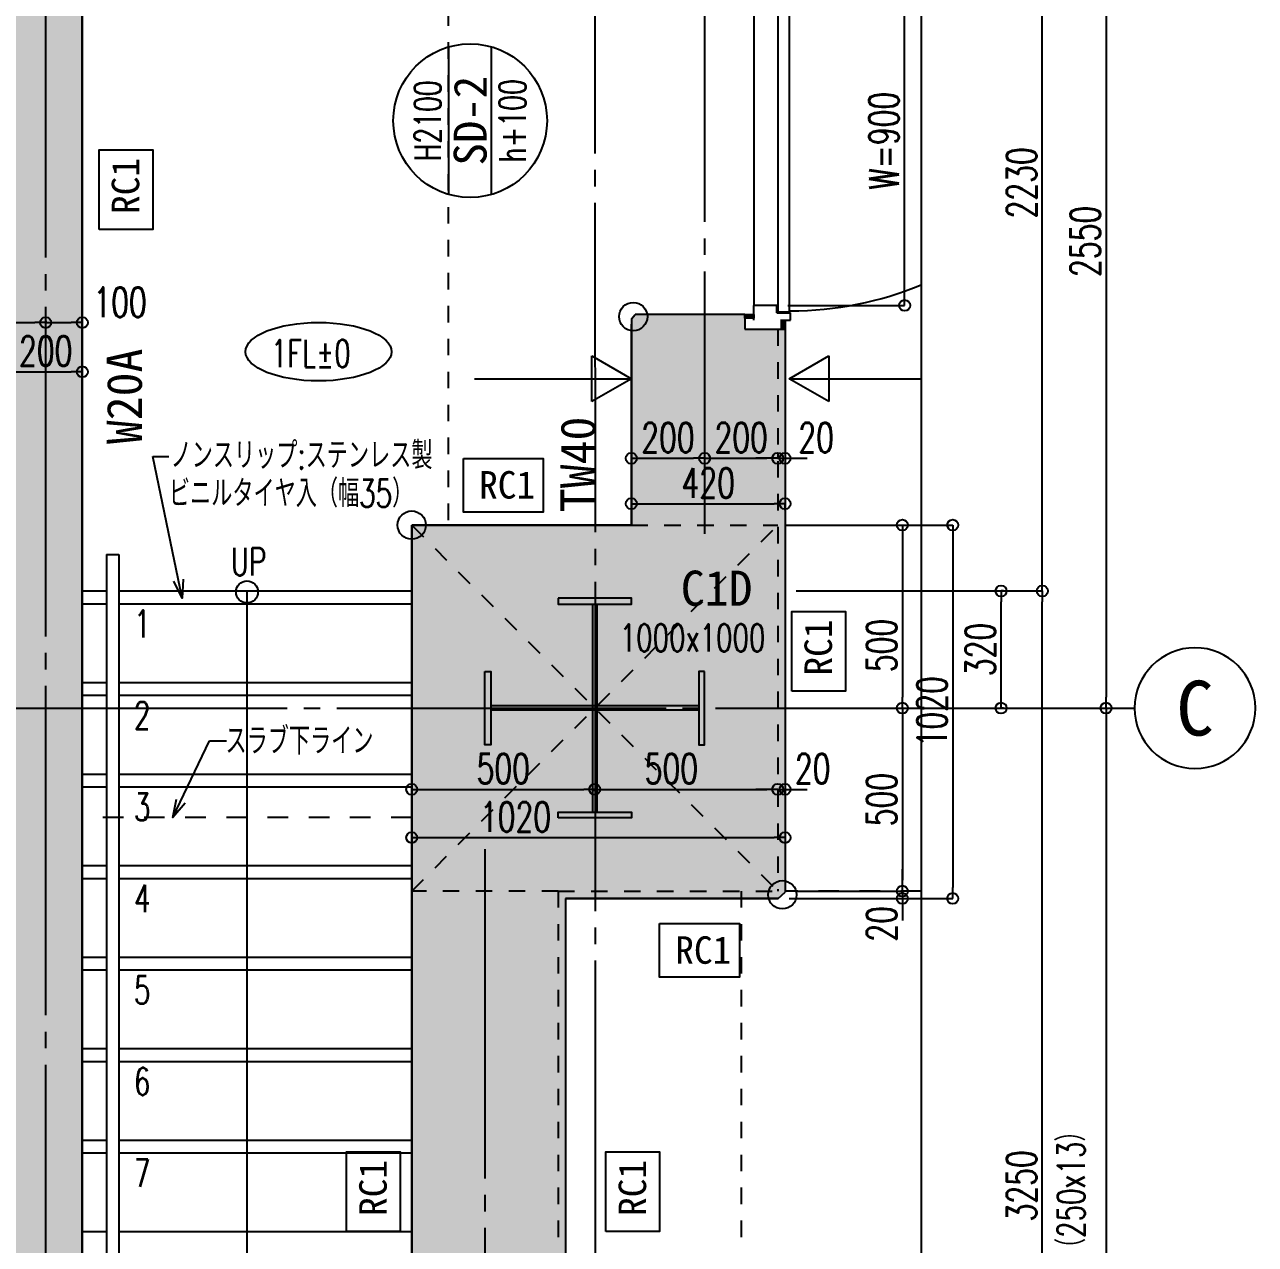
# Model space of a CAD drawing. Extents: x -229451 to 47804, y -161247 to 19812.
# Drawn here: x 5592 to 8954, y 6891 to 10223 of the extents above; entities that cross this region are included whole.
import ezdxf
from ezdxf.enums import TextEntityAlignment as Align

# ---------------------------------------------------------------- set-up
doc = ezdxf.new("R2010")
doc.units = 0
doc.header["$LTSCALE"] = 450
for name, pattern in [('CENTER2', [2.3, 2, -0.1, 0.1, -0.1]), ('HIDDEN2', [0.25, 0.125, -0.125]), ('HIDDEN3', [0.2, 0.1, -0.1])]:
    doc.linetypes.add(name, pattern=pattern)
doc.layers.get('0').update_dxf_attribs({"linetype": 'CONTINUOUS'})
doc.layers.get('DEFPOINTS').update_dxf_attribs({"linetype": 'CONTINUOUS'})
doc.layers.add('E0_図面枠B_OFF', color=255, linetype='CONTINUOUS', plot=False)
for name, color, linetype in [('E1_文字A', 3, 'CONTINUOUS'), ('E1_文字B', 2, 'CONTINUOUS'), ('E6_面取り記号', 4, 'CONTINUOUS'), ('G1_ハッチング', 251, 'CONTINUOUS'), ('H寸法', 3, 'CONTINUOUS'), ('IA_通芯', 12, 'CENTER2'), ('IB_壁芯', 2, 'CENTER2'), ('IC1_寸法', 3, 'CONTINUOUS'), ('ID1_躯体', 7, 'CONTINUOUS'), ('ID2_構造体', 8, 'HIDDEN3'), ('ID7_打放し表示', 231, 'UTILDN'), ('IE_鉄骨', 242, 'CONTINUOUS'), ('JA1_柱記号', 4, 'CONTINUOUS'), ('JA4_壁記号', 4, 'CONTINUOUS'), ('JA5_壁仕上記号', 4, 'CONTINUOUS'), ('JA6_建具記号', 4, 'CONTINUOUS'), ('JB3_床仕上げA', 200, 'CONTINUOUS'), ('JJ1_建具', 1, 'CONTINUOUS'), ('JJ2_建具枠', 3, 'CONTINUOUS'), ('JK1_家具', 1, 'CONTINUOUS'), ('JL1_金物_手摺他', 1, 'CONTINUOUS'), ('KA2_躯体見下線_梁点線', 8, 'HIDDEN3'), ('KA3_躯体見下線_点線（その他）', 122, 'HIDDEN2')]:
    doc.layers.add(name, color=color, linetype=linetype)
doc.styles.add('toda-A (0.7)', font='romans.shx', dxfattribs={"width": 0.7, "bigfont": 'extfont.shx'})
doc.styles.add('toda-G', font='MS Gothic.ttf')
doc.linetypes.add('UTILDN', pattern='A,5e-13,[130,ltypeshp.shx,S=0.45,R=0,X=0,Y=-0.45],0,-3', length=3)
doc.dimstyles.new('toda 1：30', dxfattribs={"dimscale": 30, "dimtxt": 2.7, "dimasz": 1, "dimexe": 0, "dimexo": 1, "dimgap": 0, "dimtad": 0, "dimdec": 3, "dimzin": 12, "dimdsep": 46, "dimtxsty": 'toda-A (0.7)', "dimblk": 'ORIGIN', "dimcen": 2.5, "dimclrd": 256, "dimclre": 256, "dimclrt": 7, "dimadec": 0, "dimazin": 0, "dimtfac": 1, "dimtdec": 3, "dimtix": 1, "dimtmove": 2, "dimatfit": 3, "dimldrblk": 'ORIGIN', "dimfxl": 1, "dimtvp": 0.7, "dimtolj": 1, "dimtzin": 0, "dimarcsym": 0})
doc.dimstyles.new('toda 1：50', dxfattribs={"dimscale": 50, "dimtxt": 2.7, "dimasz": 1, "dimexe": 0, "dimexo": 1.5, "dimgap": 0, "dimtad": 0, "dimdec": 3, "dimzin": 12, "dimdsep": 46, "dimtxsty": 'toda-A (0.7)', "dimblk": 'ORIGIN', "dimcen": 2.5, "dimclrd": 256, "dimclre": 256, "dimclrt": 7, "dimadec": 0, "dimazin": 0, "dimtfac": 1, "dimtdec": 3, "dimtix": 1, "dimtmove": 2, "dimatfit": 3, "dimldrblk": 'ORIGIN', "dimfxl": 1, "dimtvp": 0.7, "dimtolj": 1, "dimtzin": 0, "dimarcsym": 0})

# ---------------------------------------------------------------- blocks, each defined once
blk = doc.blocks.new('建具符号')
at = {"layer": 'JA6_建具記号'}
for p, q in [((-336.2, 97.2), (336.2, 97.2)), ((-336.2, -97.2), (336.2, -97.2))]:
    blk.add_line(p, q, dxfattribs=at)
blk.add_circle((0, 0), 350, dxfattribs=at)
at = {"layer": 'JA6_建具記号', "style": 'toda-A (0.7)', "width": 0.7}
for tag, p in [('開口高さ', (0, 192.8)), ('開口下端', (0, -192.8))]:
    blk.add_attdef(tag, text='', height=120, dxfattribs=at).set_placement(p, align=Align.MIDDLE)
at = {"layer": 'JA6_建具記号', "style": 'toda-G'}
blk.add_attdef('建具符号', text='', height=150, dxfattribs=at).set_placement((0, 0), align=Align.MIDDLE)
blk = doc.blocks.new('_Origin')
at = {"color": 0, "linetype": 'ByBlock', "lineweight": -2}
blk.add_line((0, 0), (-1, 0), dxfattribs=at)
blk.add_circle((0, 0), 0.5, dxfattribs=at)
blk = doc.blocks.new('*D62')
at = {"layer": 'DEFPOINTS', "color": 0, "transparency": 16777216}
for p in [(7669.3, 8675.9), (8371.9, 8675.9), (7337, 5425.9)]:
    blk.add_point(p, dxfattribs=at)
at = {"layer": 'H寸法', "linetype": 'CENTER2', "lineweight": -2, "transparency": 16777216}
for p, q in [((7699.3, 8675.9), (8371.9, 8675.9)), ((7367, 5425.9), (8371.9, 5425.9))]:
    blk.add_line(p, q, dxfattribs=at)
at = {"layer": 'H寸法', "lineweight": -2, "transparency": 16777216}
blk.add_line((8371.9, 5455.9), (8371.9, 8645.9), dxfattribs=at)
at = {"layer": 'H寸法', "lineweight": -2, "transparency": 16777216, "xscale": 30, "yscale": 30, "zscale": 30}
for p, rotation in [((8371.9, 8675.9), 90), ((8371.9, 5425.9), 270)]:
    blk.add_blockref('_Origin', p, dxfattribs=dict(at, rotation=rotation))
at = {"layer": 'H寸法', "color": 7, "transparency": 16777216, "insert": (8315.2, 7050.9), "char_height": 81, "attachment_point": 5, "rotation": 90, "style": 'toda-A (0.7)'}
blk.add_mtext('\\A1;3250', dxfattribs=at)
blk = doc.blocks.new('*D63')
at = {"layer": 'DEFPOINTS', "color": 0, "transparency": 16777216}
for p in [(8190.5, 10905.9), (8371.9, 10905.9), (7669.3, 8675.9)]:
    blk.add_point(p, dxfattribs=at)
at = {"layer": 'H寸法', "linetype": 'CENTER2', "lineweight": -2, "transparency": 16777216}
for p, q in [((8220.5, 10905.9), (8371.9, 10905.9)), ((7699.3, 8675.9), (8371.9, 8675.9))]:
    blk.add_line(p, q, dxfattribs=at)
at = {"layer": 'H寸法', "lineweight": -2, "transparency": 16777216}
blk.add_line((8371.9, 8705.9), (8371.9, 10875.9), dxfattribs=at)
at = {"layer": 'H寸法', "lineweight": -2, "transparency": 16777216, "xscale": 30, "yscale": 30, "zscale": 30}
for p, rotation in [((8371.9, 10905.9), 90), ((8371.9, 8675.9), 270)]:
    blk.add_blockref('_Origin', p, dxfattribs=dict(at, rotation=rotation))
at = {"layer": 'H寸法', "color": 7, "transparency": 16777216, "insert": (8315.2, 9790.9), "char_height": 81, "attachment_point": 5, "rotation": 90, "style": 'toda-A (0.7)'}
blk.add_mtext('\\A1;2230', dxfattribs=at)
blk = doc.blocks.new('*D78')
at = {"layer": 'DEFPOINTS', "color": 0, "transparency": 16777216}
for p in [(6649.3, 8114), (7149.3, 8134), (7149.3, 8099.1)]:
    blk.add_point(p, dxfattribs=at)
at = {"layer": 'H寸法', "linetype": 'CENTER2', "lineweight": -2, "transparency": 16777216}
for p, q in [((6649.3, 8144), (6649.3, 8134)), ((7149.3, 8129.1), (7149.3, 8134))]:
    blk.add_line(p, q, dxfattribs=at)
at = {"layer": 'H寸法', "lineweight": -2, "transparency": 16777216}
blk.add_line((6679.3, 8134), (7119.3, 8134), dxfattribs=at)
at = {"layer": 'H寸法', "lineweight": -2, "transparency": 16777216, "xscale": 30, "yscale": 30, "zscale": 30, "rotation": 180}
blk.add_blockref('_Origin', (6649.3, 8134), dxfattribs=at)
at = {"layer": 'H寸法', "lineweight": -2, "transparency": 16777216, "xscale": 30, "yscale": 30, "zscale": 30}
blk.add_blockref('_Origin', (7149.3, 8134), dxfattribs=at)
at = {"layer": 'H寸法', "color": 7, "transparency": 16777216, "insert": (6899.3, 8190.7), "char_height": 81, "attachment_point": 5, "style": 'toda-A (0.7)'}
blk.add_mtext('\\A1;500', dxfattribs=at)
blk = doc.blocks.new('*D79')
at = {"layer": 'DEFPOINTS', "color": 0, "transparency": 16777216}
for p in [(7649.3, 8134), (7649.3, 8104), (7149.3, 8099.1)]:
    blk.add_point(p, dxfattribs=at)
at = {"layer": 'H寸法', "linetype": 'CENTER2', "lineweight": -2, "transparency": 16777216}
for p, q in [((7149.3, 8129.1), (7149.3, 8134)), ((7649.3, 8134), (7649.3, 8134))]:
    blk.add_line(p, q, dxfattribs=at)
at = {"layer": 'H寸法', "lineweight": -2, "transparency": 16777216}
blk.add_line((7179.3, 8134), (7619.3, 8134), dxfattribs=at)
at = {"layer": 'H寸法', "lineweight": -2, "transparency": 16777216, "xscale": 30, "yscale": 30, "zscale": 30, "rotation": 180}
blk.add_blockref('_Origin', (7149.3, 8134), dxfattribs=at)
at = {"layer": 'H寸法', "lineweight": -2, "transparency": 16777216, "xscale": 30, "yscale": 30, "zscale": 30}
blk.add_blockref('_Origin', (7649.3, 8134), dxfattribs=at)
at = {"layer": 'H寸法', "color": 7, "transparency": 16777216, "insert": (7358.7, 8190.7), "char_height": 81, "attachment_point": 5, "style": 'toda-A (0.7)'}
blk.add_mtext('\\A1;500', dxfattribs=at)
blk = doc.blocks.new('*D80')
at = {"layer": 'DEFPOINTS', "color": 0, "transparency": 16777216}
for p in [(7649.3, 8104), (7669.3, 8134), (7669.3, 8092.1)]:
    blk.add_point(p, dxfattribs=at)
at = {"layer": 'H寸法', "lineweight": -2, "transparency": 16777216}
for p, q in [((7619.3, 8134), (7589.3, 8134)), ((7649.3, 8134), (7669.3, 8134)), ((7699.3, 8134), (7729.3, 8134))]:
    blk.add_line(p, q, dxfattribs=at)
at = {"layer": 'H寸法', "linetype": 'CENTER2', "lineweight": -2, "transparency": 16777216}
for p, q in [((7649.3, 8134), (7649.3, 8134)), ((7669.3, 8122.1), (7669.3, 8134))]:
    blk.add_line(p, q, dxfattribs=at)
at = {"layer": 'H寸法', "lineweight": -2, "transparency": 16777216, "xscale": 30, "yscale": 30, "zscale": 30}
blk.add_blockref('_Origin', (7649.3, 8134), dxfattribs=at)
at = {"layer": 'H寸法', "lineweight": -2, "transparency": 16777216, "xscale": 30, "yscale": 30, "zscale": 30, "rotation": 180}
blk.add_blockref('_Origin', (7669.3, 8134), dxfattribs=at)
at = {"layer": 'H寸法', "color": 7, "transparency": 16777216, "insert": (7744.7, 8190.7), "char_height": 81, "attachment_point": 5, "style": 'toda-A (0.7)'}
blk.add_mtext('\\A1;20', dxfattribs=at)
blk = doc.blocks.new('*D81')
at = {"layer": 'DEFPOINTS', "color": 0, "transparency": 16777216}
for p in [(7669.3, 8002.2), (6649.3, 7999.3), (7669.3, 7999.3)]:
    blk.add_point(p, dxfattribs=at)
at = {"layer": 'H寸法', "linetype": 'CENTER2', "lineweight": -2, "transparency": 16777216}
for p, q in [((6649.3, 8029.3), (6649.3, 8002.2)), ((7669.3, 8029.3), (7669.3, 8002.2))]:
    blk.add_line(p, q, dxfattribs=at)
at = {"layer": 'H寸法', "lineweight": -2, "transparency": 16777216}
blk.add_line((6679.3, 8002.2), (7639.3, 8002.2), dxfattribs=at)
at = {"layer": 'H寸法', "lineweight": -2, "transparency": 16777216, "xscale": 30, "yscale": 30, "zscale": 30, "rotation": 180}
blk.add_blockref('_Origin', (6649.3, 8002.2), dxfattribs=at)
at = {"layer": 'H寸法', "lineweight": -2, "transparency": 16777216, "xscale": 30, "yscale": 30, "zscale": 30}
blk.add_blockref('_Origin', (7669.3, 8002.2), dxfattribs=at)
at = {"layer": 'H寸法', "color": 7, "transparency": 16777216, "insert": (6932.8, 8058.9), "char_height": 81, "attachment_point": 5, "style": 'toda-A (0.7)'}
blk.add_mtext('\\A1;1020', dxfattribs=at)
blk = doc.blocks.new('*D88')
at = {"layer": 'DEFPOINTS', "color": 0, "transparency": 16777216}
for p in [(7669.3, 8914.4), (7249.3, 8866.4), (7669.3, 8866.4)]:
    blk.add_point(p, dxfattribs=at)
at = {"layer": 'H寸法', "linetype": 'CENTER2', "lineweight": -2, "transparency": 16777216}
for p, q in [((7249.3, 8896.4), (7249.3, 8914.4)), ((7669.3, 8896.4), (7669.3, 8914.4))]:
    blk.add_line(p, q, dxfattribs=at)
at = {"layer": 'H寸法', "lineweight": -2, "transparency": 16777216}
blk.add_line((7279.3, 8914.4), (7639.3, 8914.4), dxfattribs=at)
at = {"layer": 'H寸法', "lineweight": -2, "transparency": 16777216, "xscale": 30, "yscale": 30, "zscale": 30, "rotation": 180}
blk.add_blockref('_Origin', (7249.3, 8914.4), dxfattribs=at)
at = {"layer": 'H寸法', "lineweight": -2, "transparency": 16777216, "xscale": 30, "yscale": 30, "zscale": 30}
blk.add_blockref('_Origin', (7669.3, 8914.4), dxfattribs=at)
at = {"layer": 'H寸法', "color": 7, "transparency": 16777216, "insert": (7459.3, 8971.1), "char_height": 81, "attachment_point": 5, "style": 'toda-A (0.7)'}
blk.add_mtext('\\A1;420', dxfattribs=at)
blk = doc.blocks.new('*D89')
at = {"layer": 'DEFPOINTS', "color": 0, "transparency": 16777216}
for p in [(7249.3, 9019.5), (7449.3, 9038.4), (7449.3, 9019.5)]:
    blk.add_point(p, dxfattribs=at)
at = {"layer": 'H寸法', "linetype": 'CENTER2', "lineweight": -2, "transparency": 16777216}
for p, q in [((7249.3, 9049.5), (7249.3, 9038.4)), ((7449.3, 9049.5), (7449.3, 9038.4))]:
    blk.add_line(p, q, dxfattribs=at)
at = {"layer": 'H寸法', "lineweight": -2, "transparency": 16777216}
blk.add_line((7279.3, 9038.4), (7419.3, 9038.4), dxfattribs=at)
at = {"layer": 'H寸法', "lineweight": -2, "transparency": 16777216, "xscale": 30, "yscale": 30, "zscale": 30, "rotation": 180}
blk.add_blockref('_Origin', (7249.3, 9038.4), dxfattribs=at)
at = {"layer": 'H寸法', "lineweight": -2, "transparency": 16777216, "xscale": 30, "yscale": 30, "zscale": 30}
blk.add_blockref('_Origin', (7449.3, 9038.4), dxfattribs=at)
at = {"layer": 'H寸法', "color": 7, "transparency": 16777216, "insert": (7349.3, 9095.1), "char_height": 81, "attachment_point": 5, "style": 'toda-A (0.7)'}
blk.add_mtext('\\A1;200', dxfattribs=at)
blk = doc.blocks.new('*D90')
at = {"layer": 'DEFPOINTS', "color": 0, "transparency": 16777216}
for p in [(7449.3, 9019.5), (7649.3, 9038.4), (7649.3, 9019.5)]:
    blk.add_point(p, dxfattribs=at)
at = {"layer": 'H寸法', "linetype": 'CENTER2', "lineweight": -2, "transparency": 16777216}
for p, q in [((7449.3, 9049.5), (7449.3, 9038.4)), ((7649.3, 9049.5), (7649.3, 9038.4))]:
    blk.add_line(p, q, dxfattribs=at)
at = {"layer": 'H寸法', "lineweight": -2, "transparency": 16777216}
blk.add_line((7479.3, 9038.4), (7619.3, 9038.4), dxfattribs=at)
at = {"layer": 'H寸法', "lineweight": -2, "transparency": 16777216, "xscale": 30, "yscale": 30, "zscale": 30, "rotation": 180}
blk.add_blockref('_Origin', (7449.3, 9038.4), dxfattribs=at)
at = {"layer": 'H寸法', "lineweight": -2, "transparency": 16777216, "xscale": 30, "yscale": 30, "zscale": 30}
blk.add_blockref('_Origin', (7649.3, 9038.4), dxfattribs=at)
at = {"layer": 'H寸法', "color": 7, "transparency": 16777216, "insert": (7549.3, 9095.1), "char_height": 81, "attachment_point": 5, "style": 'toda-A (0.7)'}
blk.add_mtext('\\A1;200', dxfattribs=at)
blk = doc.blocks.new('*D91')
at = {"layer": 'DEFPOINTS', "color": 0, "transparency": 16777216}
for p in [(7649.3, 9019.5), (7669.3, 9038.4), (7669.3, 9019.5)]:
    blk.add_point(p, dxfattribs=at)
at = {"layer": 'H寸法', "linetype": 'CENTER2', "lineweight": -2, "transparency": 16777216}
for p, q in [((7649.3, 9049.5), (7649.3, 9038.4)), ((7669.3, 9049.5), (7669.3, 9038.4))]:
    blk.add_line(p, q, dxfattribs=at)
at = {"layer": 'H寸法', "lineweight": -2, "transparency": 16777216}
for p, q in [((7619.3, 9038.4), (7589.3, 9038.4)), ((7649.3, 9038.4), (7669.3, 9038.4)), ((7699.3, 9038.4), (7729.3, 9038.4))]:
    blk.add_line(p, q, dxfattribs=at)
at = {"layer": 'H寸法', "lineweight": -2, "transparency": 16777216, "xscale": 30, "yscale": 30, "zscale": 30}
blk.add_blockref('_Origin', (7649.3, 9038.4), dxfattribs=at)
at = {"layer": 'H寸法', "lineweight": -2, "transparency": 16777216, "xscale": 30, "yscale": 30, "zscale": 30, "rotation": 180}
blk.add_blockref('_Origin', (7669.3, 9038.4), dxfattribs=at)
at = {"layer": 'H寸法', "color": 7, "transparency": 16777216, "insert": (7754.1, 9095.1), "char_height": 81, "attachment_point": 5, "style": 'toda-A (0.7)'}
blk.add_mtext('\\A1;20', dxfattribs=at)
blk = doc.blocks.new('*D92')
at = {"layer": 'DEFPOINTS', "color": 0, "transparency": 16777216}
for p in [(7646.3, 10355.9), (7995.8, 10355.9), (7646.3, 9455.9)]:
    blk.add_point(p, dxfattribs=at)
at = {"layer": 'IC1_寸法', "lineweight": -2, "transparency": 16777216}
for p, q in [((7676.3, 10355.9), (7995.8, 10355.9)), ((7995.8, 9485.9), (7995.8, 10325.9)), ((7676.3, 9455.9), (7995.8, 9455.9))]:
    blk.add_line(p, q, dxfattribs=at)
at = {"layer": 'IC1_寸法', "lineweight": -2, "transparency": 16777216, "xscale": 30, "yscale": 30, "zscale": 30}
for p, rotation in [((7995.8, 10355.9), 90), ((7995.8, 9455.9), 270)]:
    blk.add_blockref('_Origin', p, dxfattribs=dict(at, rotation=rotation))
at = {"layer": 'IC1_寸法', "color": 7, "transparency": 16777216, "insert": (7939.1, 9905.9), "char_height": 81, "attachment_point": 5, "rotation": 90, "style": 'toda-A (0.7)'}
blk.add_mtext('\\A1;W=900', dxfattribs=at)
blk = doc.blocks.new('*D100')
at = {"layer": 'DEFPOINTS', "color": 0, "transparency": 16777216}
for p in [(8296.2, 10905.9), (8296.2, 8355.9), (8546.1, 8355.9)]:
    blk.add_point(p, dxfattribs=at)
at = {"layer": 'H寸法', "linetype": 'CENTER2', "lineweight": -2, "transparency": 16777216}
for p, q in [((8326.2, 10905.9), (8546.1, 10905.9)), ((8326.2, 8355.9), (8546.1, 8355.9))]:
    blk.add_line(p, q, dxfattribs=at)
at = {"layer": 'H寸法', "lineweight": -2, "transparency": 16777216}
blk.add_line((8546.1, 10875.9), (8546.1, 8385.9), dxfattribs=at)
at = {"layer": 'H寸法', "lineweight": -2, "transparency": 16777216, "xscale": 30, "yscale": 30, "zscale": 30}
for p, rotation in [((8546.1, 10905.9), 90), ((8546.1, 8355.9), 270)]:
    blk.add_blockref('_Origin', p, dxfattribs=dict(at, rotation=rotation))
at = {"layer": 'H寸法', "color": 7, "transparency": 16777216, "insert": (8489.4, 9630.9), "char_height": 81, "attachment_point": 5, "rotation": 90, "style": 'toda-A (0.7)'}
blk.add_mtext('\\A1;2550', dxfattribs=at)
blk = doc.blocks.new('*D101')
at = {"layer": 'DEFPOINTS', "color": 0, "transparency": 16777216}
for p in [(8296.2, 8355.9), (8284.8, 4155.9), (8546.1, 4155.9)]:
    blk.add_point(p, dxfattribs=at)
at = {"layer": 'H寸法', "linetype": 'CENTER2', "lineweight": -2, "transparency": 16777216}
for p, q in [((8326.2, 8355.9), (8546.1, 8355.9)), ((8314.8, 4155.9), (8546.1, 4155.9))]:
    blk.add_line(p, q, dxfattribs=at)
at = {"layer": 'H寸法', "lineweight": -2, "transparency": 16777216}
blk.add_line((8546.1, 8325.9), (8546.1, 4185.9), dxfattribs=at)
at = {"layer": 'H寸法', "lineweight": -2, "transparency": 16777216, "xscale": 30, "yscale": 30, "zscale": 30}
for p, rotation in [((8546.1, 8355.9), 90), ((8546.1, 4155.9), 270)]:
    blk.add_blockref('_Origin', p, dxfattribs=dict(at, rotation=rotation))
at = {"layer": 'H寸法', "color": 7, "transparency": 16777216, "insert": (8489.4, 6255.9), "char_height": 81, "attachment_point": 5, "rotation": 90, "style": 'toda-A (0.7)'}
blk.add_mtext('\\A1;4200', dxfattribs=at)
blk = doc.blocks.new('*D419')
at = {"layer": 'DEFPOINTS', "color": 0, "transparency": 16777216}
for p in [(7669.3, 8855.9), (7928.6, 8355.9), (7989.6, 8355.9)]:
    blk.add_point(p, dxfattribs=at)
at = {"layer": 'H寸法', "linetype": 'CENTER2', "lineweight": -2, "transparency": 16777216}
for p, q in [((7699.3, 8855.9), (7989.6, 8855.9)), ((7958.6, 8355.9), (7989.6, 8355.9))]:
    blk.add_line(p, q, dxfattribs=at)
at = {"layer": 'H寸法', "lineweight": -2, "transparency": 16777216}
blk.add_line((7989.6, 8825.9), (7989.6, 8385.9), dxfattribs=at)
at = {"layer": 'H寸法', "lineweight": -2, "transparency": 16777216, "xscale": 30, "yscale": 30, "zscale": 30}
for p, rotation in [((7989.6, 8855.9), 90), ((7989.6, 8355.9), 270)]:
    blk.add_blockref('_Origin', p, dxfattribs=dict(at, rotation=rotation))
at = {"layer": 'H寸法', "color": 7, "transparency": 16777216, "insert": (7932.9, 8527), "char_height": 81, "attachment_point": 5, "rotation": 90, "style": 'toda-A (0.7)'}
blk.add_mtext('\\A1;500', dxfattribs=at)
blk = doc.blocks.new('*D420')
at = {"layer": 'DEFPOINTS', "color": 0, "transparency": 16777216}
for p in [(7928.6, 8355.9), (7669.3, 7855.9), (7989.6, 7855.9)]:
    blk.add_point(p, dxfattribs=at)
at = {"layer": 'H寸法', "linetype": 'CENTER2', "lineweight": -2, "transparency": 16777216}
for p, q in [((7958.6, 8355.9), (7989.6, 8355.9)), ((7699.3, 7855.9), (7989.6, 7855.9))]:
    blk.add_line(p, q, dxfattribs=at)
at = {"layer": 'H寸法', "lineweight": -2, "transparency": 16777216}
blk.add_line((7989.6, 8325.9), (7989.6, 7885.9), dxfattribs=at)
at = {"layer": 'H寸法', "lineweight": -2, "transparency": 16777216, "xscale": 30, "yscale": 30, "zscale": 30}
for p, rotation in [((7989.6, 8355.9), 90), ((7989.6, 7855.9), 270)]:
    blk.add_blockref('_Origin', p, dxfattribs=dict(at, rotation=rotation))
at = {"layer": 'H寸法', "color": 7, "transparency": 16777216, "insert": (7932.9, 8105.9), "char_height": 81, "attachment_point": 5, "rotation": 90, "style": 'toda-A (0.7)'}
blk.add_mtext('\\A1;500', dxfattribs=at)
blk = doc.blocks.new('*D421')
at = {"layer": 'DEFPOINTS', "color": 0, "transparency": 16777216}
for p in [(7669.3, 8855.9), (7650.8, 7835.9), (8127.3, 7835.9)]:
    blk.add_point(p, dxfattribs=at)
at = {"layer": 'H寸法', "linetype": 'CENTER2', "lineweight": -2, "transparency": 16777216}
for p, q in [((7699.3, 8855.9), (8127.3, 8855.9)), ((7680.8, 7835.9), (8127.3, 7835.9))]:
    blk.add_line(p, q, dxfattribs=at)
at = {"layer": 'H寸法', "lineweight": -2, "transparency": 16777216}
blk.add_line((8127.3, 8825.9), (8127.3, 7865.9), dxfattribs=at)
at = {"layer": 'H寸法', "lineweight": -2, "transparency": 16777216, "xscale": 30, "yscale": 30, "zscale": 30}
for p, rotation in [((8127.3, 8855.9), 90), ((8127.3, 7835.9), 270)]:
    blk.add_blockref('_Origin', p, dxfattribs=dict(at, rotation=rotation))
at = {"layer": 'H寸法', "color": 7, "transparency": 16777216, "insert": (8070.6, 8345.9), "char_height": 81, "attachment_point": 5, "rotation": 90, "style": 'toda-A (0.7)'}
blk.add_mtext('\\A1;1020', dxfattribs=at)
blk = doc.blocks.new('*D422')
at = {"layer": 'DEFPOINTS', "color": 0, "transparency": 16777216}
for p in [(7650.8, 7835.9), (7669.3, 7855.9), (7989.6, 7835.9)]:
    blk.add_point(p, dxfattribs=at)
at = {"layer": 'H寸法', "lineweight": -2, "transparency": 16777216}
for p, q in [((7989.6, 7885.9), (7989.6, 7915.9)), ((7989.6, 7855.9), (7989.6, 7835.9)), ((7989.6, 7805.9), (7989.6, 7775.9))]:
    blk.add_line(p, q, dxfattribs=at)
at = {"layer": 'H寸法', "linetype": 'CENTER2', "lineweight": -2, "transparency": 16777216}
for p, q in [((7680.8, 7835.9), (7989.6, 7835.9)), ((7699.3, 7855.9), (7989.6, 7855.9))]:
    blk.add_line(p, q, dxfattribs=at)
at = {"layer": 'H寸法', "lineweight": -2, "transparency": 16777216, "xscale": 30, "yscale": 30, "zscale": 30}
for p, rotation in [((7989.6, 7855.9), 270), ((7989.6, 7835.9), 90)]:
    blk.add_blockref('_Origin', p, dxfattribs=dict(at, rotation=rotation))
at = {"layer": 'H寸法', "color": 7, "transparency": 16777216, "insert": (7932.9, 7766.6), "char_height": 81, "attachment_point": 5, "rotation": 90, "style": 'toda-A (0.7)'}
blk.add_mtext('\\A1;20', dxfattribs=at)
blk = doc.blocks.new('通芯符号B')
at = {"layer": 'IA_通芯', "linetype": 'Continuous'}
blk.add_circle((0, 0), 275, dxfattribs=at)
at = {"layer": 'IA_通芯', "style": 'toda-G'}
blk.add_attdef('X02', text='', height=250, dxfattribs=at).set_placement((0, 0), align=Align.MIDDLE)
blk = doc.blocks.new('壁仕上記号Ｓ')
at = {"layer": 'JA5_壁仕上記号'}
blk.add_lwpolyline([(-99.3, 60.2), (82.2, 60.2), (82.2, -62.1), (-99.3, -62.1)], close=True, dxfattribs=at)
at = {"layer": 'JA5_壁仕上記号', "style": 'toda-G'}
blk.add_attdef('壁仕上符号', text='', height=135, dxfattribs=at).set_placement((0, 0), align=Align.MIDDLE)
blk = doc.blocks.new('*D467')
at = {"layer": 'DEFPOINTS', "color": 0, "transparency": 16777216}
for p in [(5749.3, 9274.6), (5549.3, 9211), (5749.3, 9211)]:
    blk.add_point(p, dxfattribs=at)
at = {"layer": 'H寸法', "linetype": 'CENTER2', "lineweight": -2, "transparency": 16777216}
for p, q in [((5549.3, 9241), (5549.3, 9274.6)), ((5749.3, 9241), (5749.3, 9274.6))]:
    blk.add_line(p, q, dxfattribs=at)
at = {"layer": 'H寸法', "lineweight": -2, "transparency": 16777216}
blk.add_line((5579.3, 9274.6), (5719.3, 9274.6), dxfattribs=at)
at = {"layer": 'H寸法', "lineweight": -2, "transparency": 16777216, "xscale": 30, "yscale": 30, "zscale": 30, "rotation": 180}
blk.add_blockref('_Origin', (5549.3, 9274.6), dxfattribs=at)
at = {"layer": 'H寸法', "lineweight": -2, "transparency": 16777216, "xscale": 30, "yscale": 30, "zscale": 30}
blk.add_blockref('_Origin', (5749.3, 9274.6), dxfattribs=at)
at = {"layer": 'H寸法', "color": 7, "transparency": 16777216, "insert": (5649.3, 9331.3), "char_height": 81, "attachment_point": 5, "style": 'toda-A (0.7)'}
blk.add_mtext('\\A1;200', dxfattribs=at)
blk = doc.blocks.new('*D468')
at = {"layer": 'DEFPOINTS', "color": 0, "transparency": 16777216}
for p in [(5549.3, 9383.6), (5649.3, 9409.1), (5649.3, 9383.6)]:
    blk.add_point(p, dxfattribs=at)
at = {"layer": 'H寸法', "linetype": 'CENTER2', "lineweight": -2, "transparency": 16777216}
for p, q in [((5549.3, 9413.6), (5549.3, 9409.1)), ((5649.3, 9413.6), (5649.3, 9409.1))]:
    blk.add_line(p, q, dxfattribs=at)
at = {"layer": 'H寸法', "lineweight": -2, "transparency": 16777216}
blk.add_line((5579.3, 9409.1), (5619.3, 9409.1), dxfattribs=at)
at = {"layer": 'H寸法', "lineweight": -2, "transparency": 16777216, "xscale": 30, "yscale": 30, "zscale": 30, "rotation": 180}
blk.add_blockref('_Origin', (5549.3, 9409.1), dxfattribs=at)
at = {"layer": 'H寸法', "lineweight": -2, "transparency": 16777216, "xscale": 30, "yscale": 30, "zscale": 30}
blk.add_blockref('_Origin', (5649.3, 9409.1), dxfattribs=at)
at = {"layer": 'H寸法', "color": 7, "transparency": 16777216, "insert": (5444.7, 9465.3), "char_height": 81, "attachment_point": 5, "style": 'toda-A (0.7)'}
blk.add_mtext('\\A1;100', dxfattribs=at)
blk = doc.blocks.new('*D469')
at = {"layer": 'DEFPOINTS', "color": 0, "transparency": 16777216}
for p in [(5649.3, 9383.6), (5749.3, 9409.1), (5749.3, 9383.6)]:
    blk.add_point(p, dxfattribs=at)
at = {"layer": 'H寸法', "linetype": 'CENTER2', "lineweight": -2, "transparency": 16777216}
for p, q in [((5649.3, 9413.6), (5649.3, 9409.1)), ((5749.3, 9413.6), (5749.3, 9409.1))]:
    blk.add_line(p, q, dxfattribs=at)
at = {"layer": 'H寸法', "lineweight": -2, "transparency": 16777216}
blk.add_line((5679.3, 9409.1), (5719.3, 9409.1), dxfattribs=at)
at = {"layer": 'H寸法', "lineweight": -2, "transparency": 16777216, "xscale": 30, "yscale": 30, "zscale": 30, "rotation": 180}
blk.add_blockref('_Origin', (5649.3, 9409.1), dxfattribs=at)
at = {"layer": 'H寸法', "lineweight": -2, "transparency": 16777216, "xscale": 30, "yscale": 30, "zscale": 30}
blk.add_blockref('_Origin', (5749.3, 9409.1), dxfattribs=at)
at = {"layer": 'H寸法', "color": 7, "transparency": 16777216, "insert": (5852.4, 9464.8), "char_height": 81, "attachment_point": 5, "style": 'toda-A (0.7)'}
blk.add_mtext('\\A1;100', dxfattribs=at)
blk = doc.blocks.new('*D470')
at = {"layer": 'DEFPOINTS', "color": 0, "transparency": 16777216}
for p in [(8259.4, 8675.9), (8296.2, 8675.9), (8296.2, 8355.9)]:
    blk.add_point(p, dxfattribs=at)
at = {"layer": 'H寸法', "linetype": 'CENTER2', "lineweight": -2, "transparency": 16777216}
for p, q in [((8266.2, 8675.9), (8259.4, 8675.9)), ((8266.2, 8355.9), (8259.4, 8355.9))]:
    blk.add_line(p, q, dxfattribs=at)
at = {"layer": 'H寸法', "lineweight": -2, "transparency": 16777216}
blk.add_line((8259.4, 8385.9), (8259.4, 8645.9), dxfattribs=at)
at = {"layer": 'H寸法', "lineweight": -2, "transparency": 16777216, "xscale": 30, "yscale": 30, "zscale": 30}
for p, rotation in [((8259.4, 8675.9), 90), ((8259.4, 8355.9), 270)]:
    blk.add_blockref('_Origin', p, dxfattribs=dict(at, rotation=rotation))
at = {"layer": 'H寸法', "color": 7, "transparency": 16777216, "insert": (8202.7, 8515.9), "char_height": 81, "attachment_point": 5, "rotation": 90, "style": 'toda-A (0.7)'}
blk.add_mtext('\\A1;320', dxfattribs=at)

msp = doc.modelspace()

# ---------------------------------------------------------------- hatches: boundary and pattern name
at = {"layer": 'G1_ハッチング'}
for points in [[(6174.2884, 10920.7417), (6134.2884, 10920.7417), (6134.2884, 11030.7417), (4399.2644, 11030.7417), (4399.2644, 10670.7417), (4509.2644, 10670.7417), (4509.2644, 10630.7417), (4639.1788, 10630.7417), (4649.2644, 10641.8449), (4649.2644, 10780.7417), (5549.2644, 10780.7417), (5549.2644, 5386.8449), (5559.35, 5375.7417), (5739.1788, 5375.7417), (5749.2644, 5386.8449), (5749.2644, 10780.7417), (6164.2028, 10780.7417), (6174.2884, 10791.8449)], [(4649.2644, 3665.6805), (4649.2644, 4005.7417), (6649.2644, 4005.7417), (6649.2644, 3941.8449), (6659.35, 3930.7417), (6959.2644, 3930.7417), (6959.2644, 3970.7417), (7069.2644, 3970.7417), (7069.2644, 7835.7417), (7650.7591, 7835.7417), (7669.2644, 7852.551), (7669.2644, 9390.7417), (7559.2644, 9390.7417), (7559.2644, 9430.7417), (7259.35, 9430.7417), (7249.2644, 9419.6385), (7249.2644, 8855.7417), (6649.2644, 8855.7417), (6649.2644, 4255.7417), (4649.2644, 4255.7417), (4649.2644, 9670.6561), (4638.1612, 9680.7417), (4509.2644, 9680.7417), (4509.2644, 9640.7417), (4399.2644, 9640.7417), (4399.2644, 8855.7417), (3548.7555, 8855.7417), (3548.7555, 8255.7417), (4399.2644, 8255.7417), (4399.2644, 6980.7417), (3548.7555, 6980.7417), (3548.7555, 6730.7417), (4399.2644, 6730.7417), (4399.2644, 3665.6805)]]:
    msp.add_hatch(color=256, dxfattribs=at).paths.add_polyline_path(points)
at = {"layer": 'JJ2_建具枠'}
h = msp.add_hatch(dxfattribs=at)
h.set_pattern_fill('ANSI37', color=256, scale=30)
h.set_pattern_definition([(45, (-105402.2644, 7074.7088), (-2.65165043, 2.65165043), []), (135, (-105402.2644, 7074.7088), (-2.65165043, -2.65165043), [])])
h.paths.add_polyline_path([(7559.2644, 9420.8917), (7584.2644, 9420.8917), (7584.2644, 9430.8917), (7559.2644, 9430.8917)])
h = msp.add_hatch(dxfattribs=at)
h.set_pattern_fill('ANSI37', color=256, scale=30, angle=90)
h.set_pattern_definition([(135, (8354.9525, -101398.653), (-2.65165043, -2.65165043), []), (225, (8354.9525, -101398.653), (2.65165043, -2.65165043), [])])
h.paths.add_polyline_path([(7669.2644, 9390.8917), (7669.2644, 9415.8917), (7659.2644, 9415.8917), (7659.2644, 9390.8917)])

# ---------------------------------------------------------------- linework, layer by layer
at = {"layer": 'E0_図面枠B_OFF'}
msp.add_lwpolyline([(3513.4892, 11524.761), (8041.3938, 11524.761), (8041.3938, 3665.6805), (3513.4892, 3665.6805)], close=True, dxfattribs=at)
at = {"layer": 'E1_文字A', "color": 3, "linetype": 'ByBlock'}
msp.add_ellipse((6394.7599, 9329.6293), major_axis=(199.4245, 0), ratio=0.400857732, dxfattribs=at)
at = {"layer": 'E1_文字B'}
msp.add_line((6199.2644, 8673.2917), (6199.2644, 4750.9207), dxfattribs=at)
msp.add_circle((6199.2644, 8673.2917), 30, dxfattribs=at)
at = {"layer": 'E6_面取り記号'}
for centre in [(7254.3072, 9425.3401), (6649.2644, 8855.8917), (7661.8623, 7845.9773)]:
    msp.add_circle(centre, 38.658, dxfattribs=at)
at = {"layer": 'IA_通芯'}
for p, q in [((7149.2644, 11806.1826), (7151.5368, 3184.047)), ((3339.4092, 8355.8917), (8623.9945, 8355.8917))]:
    msp.add_line(p, q, dxfattribs=at)
at = {"layer": 'IB_壁芯'}
for p, q in [((7449.2644, 11619.0027), (7449.2644, 8832.1855)), ((5649.2644, 11521.8058), (5649.2644, 5340.1278)), ((6849.2644, 7970.9001), (6849.2644, 3542.1003))]:
    msp.add_line(p, q, dxfattribs=at)
at = {"layer": 'IC1_寸法'}
msp.add_lwpolyline([(7681.2644, 10372.8917), (7649.2644, 10372.8917), (7649.2644, 9438.8917), (7681.2644, 9438.8917)], close=True, dxfattribs=at)
at = {"layer": 'ID1_躯体'}
for p, q in [((5749.2644, 5386.9949), (5749.2644, 10780.8917)), ((7249.2644, 9419.7885), (7259.35, 9430.8917)), ((7249.2644, 9419.7885), (7249.2644, 8855.8917)), ((7559.2644, 9430.8917), (7259.35, 9430.8917)), ((7559.2644, 9430.8917), (7559.2644, 9390.8917)), ((7559.2644, 9390.8917), (7669.2644, 9390.8917)), ((7669.2644, 9390.8917), (7669.2644, 7852.701)), ((7249.2644, 8855.8917), (6649.2644, 8855.8917)), ((6649.2644, 8855.8917), (6649.2644, 4255.8917)), ((7069.2644, 7835.8917), (7650.7591, 7835.8917)), ((7069.2644, 7835.8917), (7069.2644, 3970.8917)), ((7650.7591, 7835.8917), (7669.2644, 7852.701))]:
    msp.add_line(p, q, dxfattribs=at)
at = {"layer": 'ID2_構造体'}
for p, q in [((7649.2644, 9390.8917), (7649.2644, 7855.8917)), ((6649.2644, 7855.8917), (7649.2644, 8855.8917)), ((6649.2644, 8855.8917), (7649.2644, 7855.8917)), ((7249.2644, 8855.8917), (7649.2644, 8855.8917)), ((7049.2644, 7855.8917), (6649.2644, 7855.8917)), ((7049.2644, 7855.8917), (7649.2644, 7855.8917)), ((7049.2644, 7855.8917), (7049.2644, 3970.8917))]:
    msp.add_line(p, q, dxfattribs=at)
at = {"layer": 'ID7_打放し表示', "ltscale": 0.1}
for p, q in [((5749.2644, 10780.8917), (5749.2644, 5386.9949)), ((7249.2644, 8855.8917), (7249.2644, 9405.0752)), ((7669.2767, 9390.8917), (7669.2522, 7855.8917)), ((6649.2644, 8855.8917), (7249.2644, 8855.8917)), ((6649.2644, 4255.8917), (6649.2644, 8855.8917)), ((7069.2644, 7835.8917), (7069.2399, 3970.8917)), ((7650.7591, 7835.8917), (7069.2644, 7835.904))]:
    msp.add_line(p, q, dxfattribs=at)
at = {"layer": 'IE_鉄骨'}
for p, q in [((7143.2644, 8639.8917), (7143.2644, 8071.8917)), ((7155.2644, 8639.8917), (7155.2644, 8071.8917)), ((7433.2644, 8361.8917), (6865.2644, 8361.8917)), ((7433.2644, 8349.8917), (6865.2644, 8349.8917))]:
    msp.add_line(p, q, dxfattribs=at)
for points in [[(7049.2644, 8655.8917), (7049.2644, 8639.8917), (7249.2644, 8639.8917), (7249.2644, 8655.8917)], [(6849.2644, 8455.8917), (6865.2644, 8455.8917), (6865.2644, 8255.8917), (6849.2644, 8255.8917)], [(7449.2644, 8455.8917), (7433.2644, 8455.8917), (7433.2644, 8255.8917), (7449.2644, 8255.8917)], [(7049.2644, 8055.8917), (7049.2644, 8071.8917), (7249.2644, 8071.8917), (7249.2644, 8055.8917)]]:
    msp.add_lwpolyline(points, close=True, dxfattribs=at)
at = {"layer": 'JB3_床仕上げA'}
for p, q in [((5749.2644, 8675.8917), (5815.2644, 8675.8917)), ((5849.2644, 8675.8917), (6649.2644, 8675.8917)), ((5749.2644, 8640.8917), (5815.2644, 8640.8917)), ((5849.2644, 8640.8917), (6649.2644, 8640.8917)), ((5749.2644, 8425.8917), (5815.2644, 8425.8917)), ((5849.2644, 8425.8917), (6649.2644, 8425.8917)), ((5749.2644, 8390.8917), (5815.2644, 8390.8917)), ((5849.2644, 8390.8917), (6649.2644, 8390.8917)), ((5749.2644, 8175.8917), (5815.2644, 8175.8917)), ((5849.2644, 8175.8917), (6649.2644, 8175.8917)), ((5749.2644, 8140.8917), (5815.2644, 8140.8917)), ((5849.2644, 8140.8917), (6649.2644, 8140.8917)), ((5749.2644, 7925.8917), (5815.2644, 7925.8917)), ((5849.2644, 7925.8917), (6649.2644, 7925.8917)), ((5749.2644, 7890.8917), (5815.2644, 7890.8917)), ((5849.2644, 7890.8917), (6649.2644, 7890.8917)), ((5749.2644, 7675.8917), (5815.2644, 7675.8917)), ((5849.2644, 7675.8917), (6649.2644, 7675.8917)), ((5749.2644, 7640.8917), (5815.2644, 7640.8917)), ((5849.2644, 7640.8917), (6649.2644, 7640.8917)), ((5749.2644, 7425.8917), (5815.2644, 7425.8917)), ((5849.2644, 7425.8917), (6649.2644, 7425.8917)), ((5749.2644, 7390.8917), (5815.2644, 7390.8917)), ((5849.2644, 7390.8917), (6649.2644, 7390.8917)), ((5749.2644, 7175.8917), (5815.2644, 7175.8917)), ((5849.2644, 7175.8917), (6649.2644, 7175.8917)), ((5749.2644, 7140.8917), (5815.2644, 7140.8917)), ((5849.2644, 7140.8917), (6649.2644, 7140.8917)), ((5749.2644, 6925.8917), (5815.2644, 6925.8917)), ((5849.2644, 6925.8917), (6649.2644, 6925.8917))]:
    msp.add_line(p, q, dxfattribs=at)
at = {"layer": 'JJ1_建具'}
msp.add_lwpolyline([(7684.2644, 9440.8917), (7684.2644, 9440.8917), (7684.2644, 9440.8917, 0.098876557), (8041.3938, 9512.6119, 0.098876557)], format="xyb", dxfattribs=at)
at = {"layer": 'JJ2_建具枠'}
for p, q in [((7584.2889, 10355.8917), (7584.2644, 9455.8917)), ((7646.2644, 9455.8917), (7584.2644, 9455.8917)), ((7584.2644, 9415.8917), (7584.2644, 9455.8917)), ((7646.2644, 9435.8917), (7646.2644, 9455.8917)), ((7646.2644, 9435.8917), (7684.2644, 9435.8917)), ((7656.2644, 9415.8917), (7684.2644, 9415.8917)), ((7684.2644, 9415.8917), (7684.2644, 9435.8917))]:
    msp.add_line(p, q, dxfattribs=at)
for points in [[(7584.2644, 9420.8917), (7559.2644, 9420.8917), (7559.2644, 9430.8917), (7584.2644, 9430.8917)], [(7669.2644, 9415.8917), (7669.2644, 9390.8917), (7659.2644, 9390.8917), (7659.2644, 9415.8917)]]:
    msp.add_lwpolyline(points, close=True, dxfattribs=at)
at = {"layer": 'JK1_家具', "ltscale": 6.5}
for p, q in [((7141.6986, 9193.5816), (7141.6986, 9318.2018)), ((7141.6986, 9318.2018), (7249.6539, 9255.8917)), ((7680.6644, 9255.8917), (7788.6198, 9318.2018)), ((7788.6198, 9318.2018), (7788.6198, 9193.5816)), ((6820.6539, 9255.8917), (7249.6539, 9255.8917)), ((7249.6539, 9255.8917), (7141.6986, 9193.5816)), ((7680.6644, 9255.8917), (8041.3938, 9255.8917)), ((7788.6198, 9193.5816), (7680.6644, 9255.8917))]:
    msp.add_line(p, q, dxfattribs=at)
at = {"layer": 'JL1_金物_手摺他', "linetype": 'Continuous', "ltscale": 10}
for p, q in [((5815.2644, 8775.8917), (5849.2644, 8775.8917)), ((5815.2644, 8775.8917), (5815.2644, 5343.8917)), ((5849.2644, 8775.8917), (5849.2644, 5343.8917))]:
    msp.add_line(p, q, dxfattribs=at)
at = {"layer": 'KA2_躯体見下線_梁点線'}
for p, q in [((6749.2644, 11524.761), (6749.2644, 8855.8917)), ((7549.2644, 7855.8917), (7549.2644, 3665.6805))]:
    msp.add_line(p, q, dxfattribs=at)
at = {"layer": 'KA3_躯体見下線_点線（その他）'}
for p, q in [((7669.2644, 8855.8917), (8041.3938, 8855.8917)), ((6649.2644, 8056.8917), (5749.2644, 8056.8917)), ((8041.3938, 7855.8917), (7669.2644, 7855.8917))]:
    msp.add_line(p, q, dxfattribs=at)

# ---------------------------------------------------------------- block references
at = {"layer": 'IA_通芯'}
ref = msp.add_blockref('通芯符号B', (8788.9945, 8355.8917), dxfattribs=dict(at, xscale=-0.6, yscale=0.6, zscale=0.6))
ref.add_attrib('X02', 'C', dxfattribs={"height": 150, "style": 'toda-G'}).set_placement((8788.9945, 8355.8917), align=Align.MIDDLE)
at = {"layer": 'JA5_壁仕上記号'}
ref = msp.add_blockref('壁仕上記号Ｓ', (5867.3079, 9782.2991), dxfattribs=dict(at, xscale=1.2, yscale=1.2, zscale=1.2, rotation=90))
ref.add_attrib('壁仕上符号', 'RC1', dxfattribs={"height": 75, "rotation": 90, "style": 'toda-G'}).set_placement((5867.3079, 9782.2991), align=Align.MIDDLE)
ref = msp.add_blockref('壁仕上記号Ｓ', (6909.8005, 8965.8459), dxfattribs=dict(at, xscale=1.2, yscale=1.2, zscale=1.2))
ref.add_attrib('壁仕上符号', 'RC1', dxfattribs={"height": 75, "style": 'toda-G'}).set_placement((6909.8005, 8965.8459), align=Align.MIDDLE)
ref = msp.add_blockref('壁仕上記号Ｓ', (7759.7345, 8521.2874), dxfattribs=dict(at, xscale=1.2, yscale=1.2, zscale=1.2, rotation=90))
ref.add_attrib('壁仕上符号', 'RC1', dxfattribs={"height": 75, "rotation": 90, "style": 'toda-G'}).set_placement((7759.7345, 8521.2874), align=Align.MIDDLE)
ref = msp.add_blockref('壁仕上記号Ｓ', (7445.682, 7695.0031), dxfattribs=dict(at, xscale=1.2, yscale=1.2, zscale=1.2))
ref.add_attrib('壁仕上符号', 'RC1', dxfattribs={"height": 75, "style": 'toda-G'}).set_placement((7445.682, 7695.0031), align=Align.MIDDLE)
ref = msp.add_blockref('壁仕上記号Ｓ', (6543.4305, 7045.0619), dxfattribs=dict(at, xscale=1.2, yscale=1.2, zscale=1.2, rotation=90))
ref.add_attrib('壁仕上符号', 'RC1', dxfattribs={"height": 75, "rotation": 90, "style": 'toda-G'}).set_placement((6543.4305, 7045.0619), align=Align.MIDDLE)
ref = msp.add_blockref('壁仕上記号Ｓ', (7252.0496, 7045.0619), dxfattribs=dict(at, xscale=1.2, yscale=1.2, zscale=1.2, rotation=90))
ref.add_attrib('壁仕上符号', 'RC1', dxfattribs={"height": 75, "rotation": 90, "style": 'toda-G'}).set_placement((7252.0496, 7045.0619), align=Align.MIDDLE)
at = {"layer": 'JA6_建具記号', "xscale": 0.6000000000000012, "yscale": 0.6000000000000012, "zscale": 0.6000000000000012, "rotation": 90}
msp.add_blockref('建具符号', (6808.9076, 9960.65), dxfattribs=at).add_auto_attribs({'開口高さ': 'H2100', '建具符号': 'SD-2', '開口下端': 'h+100'})

# ---------------------------------------------------------------- texts
at = {"layer": 'E1_文字A', "color": 3, "linetype": 'ByBlock', "style": 'toda-A (0.7)', "width": 0.7}
for s, p in [('1FL±0', (6264.2403, 9287.3478)), ('ノンスリップ:ステンレス製', (5990.4761, 9009.0765)), ('ビニルタイヤ入（幅35）', (5986.0174, 8905.0133)), ('スラブ下ライン', (6140.5218, 8228.729))]:
    msp.add_text(s, height=75, dxfattribs=at).set_placement(p)
msp.add_text('1000x1000', height=75, dxfattribs=at).set_placement((7416.4412, 8548.0525), align=Align.MIDDLE_CENTER)
msp.add_text('（250x13）', height=75, rotation=90, dxfattribs=at).set_placement((8488.0035, 6850.8582))
at = {"layer": 'E1_文字B', "style": 'toda-A (0.7)', "width": 0.7}
for s, p in [('UP', (6203.2279, 8755.9651)), ('1', (5913.0144, 8586.0034)), ('2', (5913.0144, 8336.0034)), ('3', (5913.0144, 8086.0034)), ('4', (5913.0144, 7836.0034)), ('5', (5913.0144, 7586.0034)), ('6', (5913.0144, 7336.0034)), ('7', (5913.0144, 7086.0034))]:
    msp.add_text(s, height=75, dxfattribs=at).set_placement(p, align=Align.MIDDLE_CENTER)
at = {"layer": 'JA1_柱記号', "style": 'toda-G'}
msp.add_text('C1D', height=96, dxfattribs=at).set_placement((7384.2281, 8635.4722))
at = {"layer": 'JA4_壁記号', "style": 'toda-G'}
for s, p in [('W20A', (5816.1654, 9207.505)), ('TW40', (7055.4266, 9021.6725))]:
    msp.add_text(s, height=96, rotation=90, dxfattribs=at).set_placement(p, align=Align.TOP_CENTER)

# ---------------------------------------------------------------- dimensions: what is measured, and where the dimension line sits
at = {"layer": 'H寸法'}
for base, p1, p2, picture, middle in [((8371.8725, 10905.8917), (7669.2644, 8675.8917), (8190.477, 10905.8917), '*D63', (8315.1725, 9790.8917)), ((8546.1251, 8355.8917), (8296.1747, 10905.8917), (8296.1747, 8355.8917), '*D100', (8489.4251, 9630.8917)), ((8127.3304, 7835.8917), (7669.2644, 8855.8917), (7650.7591, 7835.8917), '*D421', (8070.6304, 8345.8917)), ((8371.8725, 8675.8917), (7337.037, 5425.8917), (7669.2644, 8675.8917), '*D62', (8315.1725, 7050.8917)), ((8259.3725, 8675.8917), (8296.1747, 8355.8917), (8296.1747, 8675.8917), '*D470', (8202.6725, 8515.8917)), ((7989.5698, 7855.8917), (7928.6237, 8355.8917), (7669.2644, 7855.8917), '*D420', (7932.8698, 8105.8917)), ((8546.1251, 4155.8917), (8296.1747, 8355.8917), (8284.8122, 4155.8917), '*D101', (8489.4251, 6255.8917))]:
    dim = msp.add_linear_dim(base=base, p1=p1, p2=p2, angle=90, dimstyle='toda 1：30', override={"dimfxl": 0}, dxfattribs=at)
    dim.commit()
    dim.dimension.update_dxf_attribs({"geometry": picture, "text_midpoint": middle})
for base, p1, p2, picture, middle in [((5649.2644, 9409.0823), (5549.2644, 9383.647), (5649.2644, 9383.647), '*D468', (5444.6501, 9465.3259)), ((5749.2644, 9409.0823), (5649.2644, 9383.647), (5749.2644, 9383.647), '*D469', (5852.3603, 9464.8377)), ((7669.2644, 9038.3501), (7649.2644, 9019.4609), (7669.2644, 9019.4609), '*D91', (7754.1278, 9095.0501)), ((7649.2644, 8133.9927), (7149.2644, 8099.0637), (7649.2644, 8104.0425), '*D79', (7358.6834, 8190.6927)), ((7669.2644, 8133.9927), (7649.2644, 8104.0425), (7669.2644, 8092.0848), '*D80', (7744.6925, 8190.6927)), ((7669.2644, 8002.2064), (6649.2644, 7999.3284), (7669.2644, 7999.3284), '*D81', (6932.7581, 8058.9064))]:
    dim = msp.add_linear_dim(base=base, p1=p1, p2=p2, dimstyle='toda 1：30', override={"dimfxl": 0}, dxfattribs=at)
    dim.commit()
    dim.dimension.update_dxf_attribs({"geometry": picture, "text_midpoint": middle, "dimtype": 160})
for base, p1, p2, picture, middle in [((5749.2644, 9274.5827), (5549.2644, 9210.9947), (5749.2644, 9210.9947), '*D467', (5649.2644, 9331.2827)), ((7449.2644, 9038.3501), (7249.2644, 9019.4609), (7449.2644, 9019.4609), '*D89', (7349.2644, 9095.0501)), ((7649.2644, 9038.3501), (7449.2644, 9019.4609), (7649.2644, 9019.4609), '*D90', (7549.2644, 9095.0501)), ((7669.2644, 8914.3719), (7249.2644, 8866.3916), (7669.2644, 8866.3916), '*D88', (7459.2644, 8971.0719)), ((7149.2644, 8133.9927), (6649.2644, 8114.0008), (7149.2644, 8099.0637), '*D78', (6899.2644, 8190.6927))]:
    dim = msp.add_linear_dim(base=base, p1=p1, p2=p2, dimstyle='toda 1：30', override={"dimfxl": 0}, dxfattribs=at)
    dim.commit()
    dim.dimension.update_dxf_attribs({"geometry": picture, "text_midpoint": middle})
for base, p1, p2, picture, middle in [((7989.5698, 8355.8917), (7669.2644, 8855.8917), (7928.6237, 8355.8917), '*D419', (7932.8698, 8526.9635)), ((7989.5698, 7835.8917), (7669.2644, 7855.8917), (7650.7591, 7835.8917), '*D422', (7932.8698, 7766.6258))]:
    dim = msp.add_linear_dim(base=base, p1=p1, p2=p2, angle=90, dimstyle='toda 1：30', override={"dimfxl": 0}, dxfattribs=at)
    dim.commit()
    dim.dimension.update_dxf_attribs({"geometry": picture, "text_midpoint": middle, "dimtype": 160})
at = {"layer": 'IC1_寸法'}
dim = msp.add_linear_dim(base=(7995.7775, 10355.8917), p1=(7646.2644, 9455.8917), p2=(7646.2889, 10355.8917), angle=90, dimstyle='toda 1：30', override={"dimpost": 'W=<>'}, dxfattribs=at)
dim.commit()
dim.dimension.update_dxf_attribs({"geometry": '*D92', "text_midpoint": (7939.0775, 9905.8917)})

# ---------------------------------------------------------------- leaders
at = {"layer": 'E1_文字A', "linetype": 'Continuous'}
msp.add_leader([(6022.1031, 8656.6513), (5941.6757, 9043.0267), (5985.2902, 9043.0267)], dimstyle='toda 1：50', override={"dimasz": 1, "dimclrd": 256, "dimldrblk": 'Open30'}, dxfattribs=at)
at = {"layer": 'E1_文字A', "color": 3, "linetype": 'ByBlock'}
msp.add_leader([(5996.9134, 8056.8917), (6096.9535, 8266.395), (6143.0845, 8266.395)], dimstyle='toda 1：50', override={"dimasz": 1, "dimclrd": 256, "dimldrblk": 'Open30'}, dxfattribs=at)

doc.saveas('drawing.dxf')
